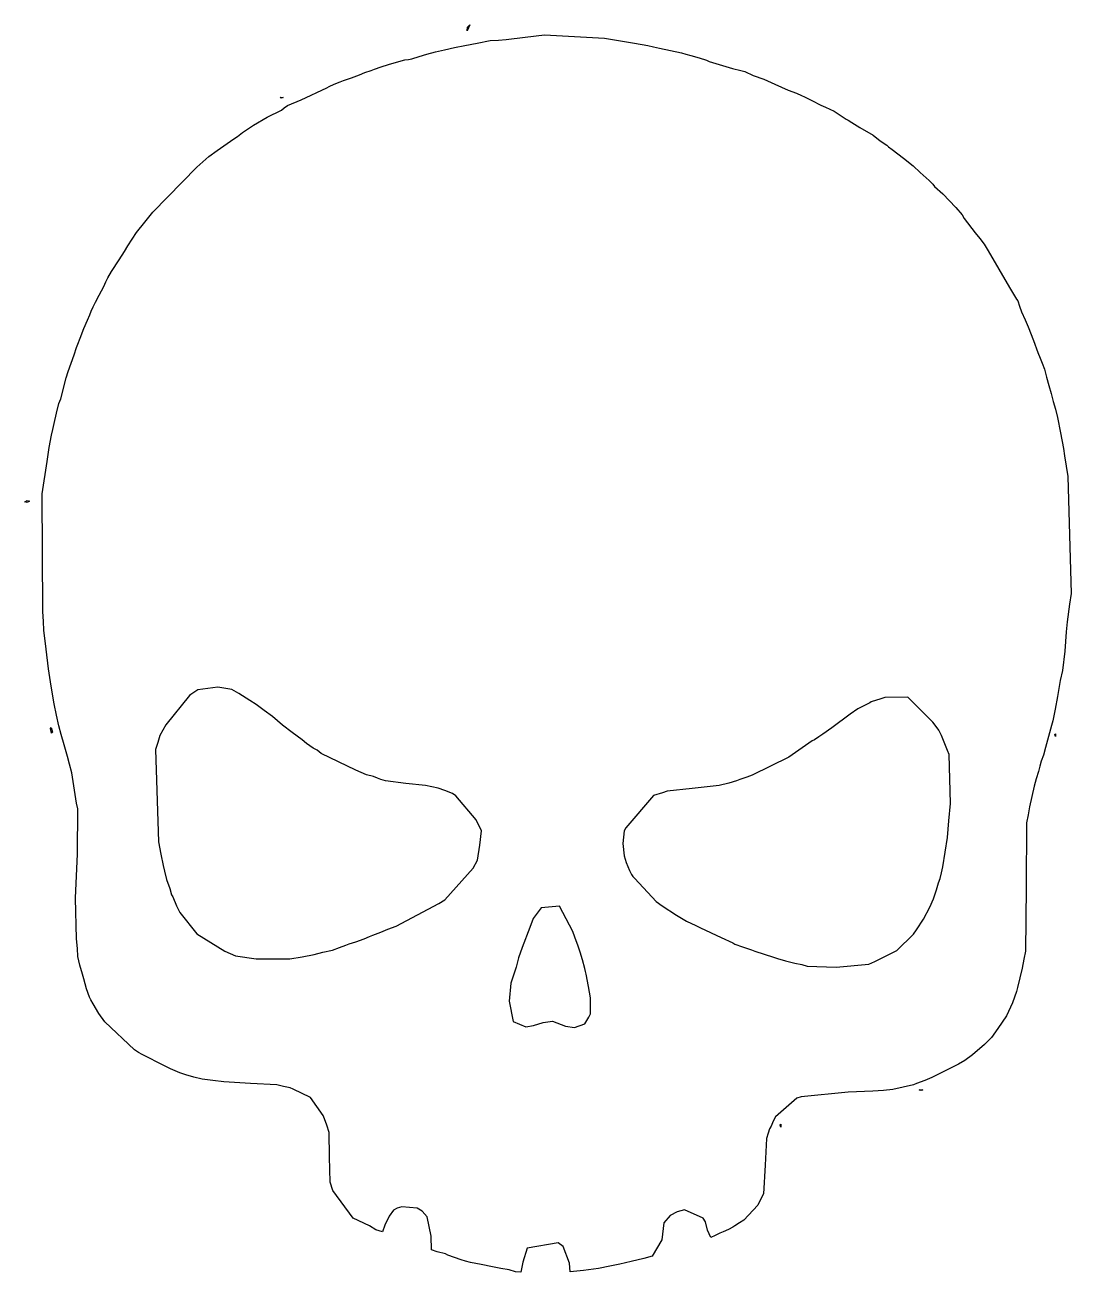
# Model space of a CAD drawing. Extents: x 0 to 4.61, y 0 to 5.5.
import ezdxf

# ---------------------------------------------------------------- set-up
doc = ezdxf.new("R2010")
doc.units = 0

msp = doc.modelspace()

# ---------------------------------------------------------------- linework, layer by layer
at = {"layer": 'Layer 1', "color": 7}
for points in [[(1.950867, 5.489266), (1.960567, 5.498763), (1.949437, 5.473294), (1.950837, 5.489266), (1.950867, 5.489266)], [(2.162274, 0.001754), (2.133464, 0.009904), (2.097534, 0.015914), (2.061144, 0.022524), (2.011084, 0.03319), (1.964224, 0.04277), (1.941774, 0.04829), (1.922734, 0.05437), (1.893604, 0.064816), (1.864474, 0.074923), (1.853144, 0.080763), (1.817054, 0.089483), (1.792294, 0.098103), (1.790694, 0.158977), (1.773374, 0.244047), (1.751184, 0.268468), (1.728524, 0.281352), (1.660554, 0.287822), (1.640754, 0.281352), (1.624954, 0.272852), (1.605534, 0.245746), (1.586114, 0.206485), (1.576514, 0.17788), (1.546884, 0.1868), (1.518834, 0.203669), (1.447344, 0.237749), (1.356334, 0.35904), (1.344864, 0.396465), (1.341764, 0.508132), (1.340264, 0.614668), (1.330764, 0.647042), (1.320304, 0.676253), (1.314204, 0.690152), (1.259314, 0.770122), (1.182784, 0.805728), (1.168544, 0.812198), (1.139414, 0.818668), (1.110284, 0.825138), (0.993756, 0.831608), (0.877229, 0.838078), (0.828679, 0.844548), (0.780649, 0.850168), (0.744929, 0.860068), (0.709339, 0.869758), (0.683119, 0.878888), (0.641499, 0.895945), (0.614839, 0.90929), (0.517239, 0.958686), (0.500959, 0.967556), (0.492059, 0.974026), (0.483559, 0.980496), (0.35282, 1.103696), (0.32574, 1.139488), (0.30082, 1.183186), (0.29068, 1.200604), (0.28468, 1.211933), (0.27195, 1.249157), (0.25922, 1.292473), (0.25302, 1.313615), (0.24255, 1.352925), (0.23275, 1.391846), (0.23115, 1.427251), (0.22675, 1.469215), (0.22345, 1.648977), (0.23135, 1.844743), (0.23355, 2.042193), (0.22675, 2.067824), (0.20649, 2.201453), (0.19669, 2.238854), (0.18699, 2.27257), (0.18139, 2.293611), (0.17249, 2.323979), (0.15894, 2.370729), (0.14893, 2.408021), (0.13903, 2.454963), (0.12953, 2.505067), (0.11628, 2.582752), (0.10324, 2.660437), (0.09374, 2.746352), (0.08302, 2.829514), (0.08142, 2.868269), (0.07812, 2.91257), (0.07622, 3.430816), (0.09724, 3.573238), (0.10714, 3.636314), (0.11726, 3.690104), (0.12316, 3.71566), (0.12886, 3.741083), (0.13908, 3.786781), (0.14888, 3.82895), (0.15758, 3.84999), (0.18149, 3.942241), (0.19079, 3.971373), (0.2164, 4.043563), (0.22677, 4.077168), (0.23247, 4.090684), (0.24274, 4.118361), (0.25971, 4.159967), (0.27618, 4.197544), (0.28588, 4.221129), (0.29148, 4.236386), (0.30118, 4.256218), (0.31088, 4.275935), (0.3271, 4.306866), (0.34733, 4.346205), (0.35633, 4.366271), (0.36563, 4.38369), (0.3809, 4.411295), (0.4159, 4.463377), (0.43851, 4.499594), (0.45329, 4.524557), (0.47271, 4.55401), (0.49216, 4.584073), (0.52777, 4.629496), (0.56335, 4.67375), (0.757739, 4.872082), (0.809829, 4.918217), (0.846489, 4.945129), (0.919959, 4.997314), (0.936629, 5.007173), (0.958739, 5.023913), (1.006799, 5.056551), (1.068299, 5.092139), (1.130629, 5.123701), (1.141849, 5.133412), (1.157229, 5.143123), (1.217319, 5.168717), (1.330136, 5.220808), (1.340196, 5.226988), (1.362926, 5.237432), (1.389206, 5.247436), (1.403796, 5.253176), (1.438996, 5.266124), (1.474506, 5.279277), (1.498426, 5.288988), (1.525936, 5.298493), (1.540886, 5.304232), (1.569866, 5.314317), (1.602246, 5.324156), (1.637996, 5.334099), (1.674136, 5.344679), (1.689786, 5.347046), (1.705346, 5.349273), (1.738106, 5.359621), (1.770656, 5.369626), (1.809736, 5.379719), (1.848546, 5.389375), (1.893866, 5.399093), (1.939156, 5.408763), (1.992476, 5.418487), (2.050786, 5.429614), (2.086976, 5.432339), (2.121086, 5.4346), (2.204656, 5.444927), (2.290456, 5.45574), (2.554655, 5.439891), (2.589625, 5.434443), (2.624705, 5.428815), (2.686585, 5.418618), (2.744985, 5.408062), (2.770885, 5.402074), (2.796785, 5.396153), (2.845335, 5.385681), (2.893885, 5.375418), (2.912925, 5.369705), (2.935585, 5.363838), (2.971575, 5.35352), (3.003935, 5.343203), (3.016135, 5.337337), (3.1182, 5.307399), (3.15542, 5.298495), (3.17224, 5.292907), (3.20946, 5.275679), (3.2564, 5.259022), (3.30495, 5.236909), (3.36321, 5.210825), (3.4005, 5.197657), (3.42192, 5.187723), (3.43581, 5.181966), (3.4675, 5.16568), (3.50857, 5.145449), (3.52829, 5.136355), (3.54771, 5.126939), (3.5672, 5.118332), (3.5931, 5.101621), (3.61892, 5.083818), (3.62782, 5.078386), (3.64433, 5.069233), (3.67911, 5.046537), (3.73831, 5.012255), (3.76865, 4.987978), (3.7994, 4.968332), (3.8066, 4.961698), (3.82159, 4.949364), (3.87267, 4.910682), (3.91432, 4.877611), (3.94557, 4.847784), (3.98603, 4.812426), (4.00081, 4.796937), (4.00891, 4.786858), (4.04613, 4.753923), (4.10277, 4.69374), (4.13028, 4.660862), (4.13978, 4.645186), (4.1885, 4.58188), (4.20792, 4.557247), (4.22734, 4.53237), (4.24514, 4.502932), (4.33911, 4.340376), (4.37066, 4.289665), (4.37626, 4.281995), (4.38396, 4.258258), (4.39296, 4.23356), (4.40848, 4.197954), (4.42185, 4.167204), (4.44546, 4.107767), (4.46453, 4.054359), (4.47383, 4.029637), (4.48343, 4.006907), (4.49323, 3.980746), (4.50303, 3.945067), (4.51273, 3.909461), (4.52243, 3.873855), (4.53193, 3.838364), (4.54163, 3.804522), (4.55113, 3.767449), (4.56355, 3.699787), (4.57705, 3.631235), (4.58235, 3.598554), (4.59629, 3.508499), (4.61067, 2.991488), (4.60357, 2.944171), (4.59427, 2.86665), (4.58957, 2.82282), (4.58287, 2.738122), (4.57247, 2.65217), (4.56297, 2.60809), (4.55737, 2.573041), (4.55157, 2.537854), (4.54119, 2.482445), (4.5308, 2.430619), (4.525, 2.409579), (4.49873, 2.31327), (4.48903, 2.279211), (4.47888, 2.252137), (4.47318, 2.229933), (4.46748, 2.207736), (4.4574, 2.175136), (4.4475, 2.142619), (4.4374, 2.097062), (4.42718, 2.051432), (4.42148, 2.016298), (4.41478, 1.980579), (4.41258, 1.695351), (4.40948, 1.414238), (4.40198, 1.379014), (4.39578, 1.339974), (4.38522, 1.297368), (4.37521, 1.255104), (4.36961, 1.237539), (4.35277, 1.18775), (4.32554, 1.129393), (4.28735, 1.073333), (4.2595, 1.03449), (4.22936, 1.003154), (4.176, 0.957299), (4.14302, 0.932951), (4.11389, 0.91595), (3.997655, 0.857494), (3.966545, 0.844547), (3.929415, 0.831599), (3.916445, 0.825519), (3.871125, 0.814972), (3.825805, 0.804423), (3.783725, 0.799863), (3.737325, 0.797073), (3.628889, 0.792553), (3.421853, 0.773349), (3.401573, 0.766859), (3.307893, 0.684932), (3.298193, 0.665591), (3.288493, 0.643395), (3.281993, 0.63091), (3.275493, 0.611871), (3.268993, 0.588831), (3.262493, 0.471834), (3.254993, 0.344359), (3.242033, 0.32017), (3.229703, 0.294275), (3.168293, 0.229538), (3.149183, 0.21659), (3.128763, 0.203642), (3.120063, 0.197682), (3.100713, 0.187473), (3.077673, 0.177248), (3.062203, 0.171268), (3.042373, 0.161558), (3.022983, 0.151848), (3.008473, 0.184907), (2.999073, 0.222131), (2.988613, 0.237797), (2.907493, 0.274755), (2.874043, 0.265325), (2.844213, 0.249746), (2.816483, 0.216488), (2.806783, 0.141639), (2.765123, 0.07043), (2.727853, 0.06048), (2.671213, 0.047188), (2.621613, 0.034679), (2.577913, 0.025339), (2.527743, 0.015829), (2.462343, 0.006289), (2.403413, 0.001719), (2.399713, 0.039555), (2.371883, 0.112946), (2.349713, 0.129181), (2.213843, 0.104876), (2.193703, 0.043767), (2.186103, 0.000042), (2.161973, 0.001732), (2.162274, 0.001754)], [(1.125258, 5.179923), (1.137668, 5.179412), (1.129168, 5.176012), (1.125268, 5.179923), (1.125258, 5.179923)], [(0.000038, 3.39542), (0.009738, 3.40169), (0.019438, 3.39915), (0.009738, 3.39288), (0.000038, 3.39542), (0.000038, 3.39542)], [(1.167951, 1.38091), (1.221371, 1.39064), (1.275001, 1.40033), (1.313281, 1.40979), (1.355361, 1.419911), (1.387121, 1.430579), (1.415011, 1.440869), (1.429511, 1.446649), (1.457821, 1.455749), (1.494971, 1.469155), (1.518451, 1.479476), (1.533191, 1.485456), (1.568391, 1.498404), (1.599401, 1.511352), (1.636651, 1.525247), (1.823603, 1.625449), (1.850223, 1.640826), (1.975057, 1.780328), (1.994587, 1.815618), (2.005537, 1.882087), (2.012637, 1.945319), (1.988037, 1.993413), (1.899617, 2.100462), (1.883877, 2.110232), (1.850567, 2.12403), (1.821897, 2.13368), (1.793287, 2.1393), (1.764767, 2.14477), (1.678747, 2.15466), (1.589817, 2.16537), (1.568637, 2.17166), (1.553747, 2.17813), (1.535767, 2.1846), (1.505017, 2.19292), (1.458827, 2.212788), (1.306127, 2.28632), (1.288327, 2.301087), (1.270287, 2.310538), (1.240247, 2.330474), (1.221947, 2.346446), (1.178277, 2.378815), (1.135247, 2.411184), (1.113537, 2.430605), (1.091367, 2.450026), (1.054527, 2.47592), (1.019437, 2.501816), (0.991467, 2.519856), (0.941987, 2.550606), (0.912347, 2.56837), (0.850847, 2.578515), (0.762337, 2.567687), (0.731587, 2.546212), (0.725887, 2.542272), (0.621569, 2.413507), (0.594849, 2.365862), (0.586149, 2.335145), (0.575649, 2.304013), (0.589059, 1.896514), (0.598859, 1.84308), (0.609289, 1.792526), (0.615189, 1.768275), (0.624289, 1.730251), (0.637959, 1.691408), (0.646559, 1.663458), (0.651259, 1.653748), (0.667349, 1.614906), (0.683239, 1.585774), (0.758049, 1.490622), (0.880298, 1.41422), (0.927548, 1.393661), (1.019798, 1.381739), (1.168096, 1.380882), (1.167951, 1.38091)], [(3.719211, 1.358173), (3.745811, 1.36889), (3.842201, 1.417568), (3.916661, 1.489149), (3.930131, 1.50859), (3.960591, 1.556528), (3.988391, 1.608459), (4.003851, 1.646119), (4.017561, 1.684962), (4.026661, 1.716513), (4.033161, 1.734698), (4.039661, 1.760593), (4.045361, 1.786008), (4.055671, 1.851118), (4.066161, 1.916336), (4.072061, 1.989498), (4.079161, 2.066101), (4.073761, 2.282712), (4.065661, 2.299849), (4.039211, 2.365889), (4.027481, 2.388813), (4.011311, 2.410645), (4.000931, 2.425117), (3.902201, 2.524947), (3.890871, 2.534637), (3.790291, 2.53382), (3.772101, 2.528), (3.729021, 2.514029), (3.724121, 2.509339), (3.670691, 2.482959), (3.637611, 2.459758), (3.556391, 2.400236), (3.516931, 2.372362), (3.499161, 2.359414), (3.479271, 2.346466), (3.468941, 2.341566), (3.36644, 2.269915), (3.205722, 2.1911), (3.181062, 2.18143), (3.151572, 2.17172), (3.136852, 2.16558), (3.102482, 2.155538), (3.060252, 2.145213), (2.940488, 2.132365), (2.830191, 2.119658), (2.810671, 2.113418), (2.769661, 2.100739), (2.647849, 1.958607), (2.641349, 1.945099), (2.634849, 1.890072), (2.640549, 1.835045), (2.650579, 1.806443), (2.664259, 1.770045), (2.673659, 1.753331), (2.679659, 1.744411), (2.687759, 1.735161), (2.781859, 1.634361), (2.808769, 1.614715), (2.871299, 1.573228), (2.916499, 1.54657), (2.956959, 1.527885), (2.977929, 1.518455), (3.068559, 1.475738), (3.120349, 1.451515), (3.128449, 1.446405), (3.162439, 1.433677), (3.202899, 1.420949), (3.217469, 1.415239), (3.298749, 1.388361), (3.317579, 1.382261), (3.351949, 1.372219), (3.393789, 1.362134), (3.424159, 1.355994), (3.447749, 1.348774), (3.575987, 1.344534), (3.719183, 1.358192), (3.719211, 1.358173)], [(0.117315, 2.376686), (0.112415, 2.396107), (0.116215, 2.400557), (0.121115, 2.381136), (0.117315, 2.376686), (0.117315, 2.376686)], [(4.538653, 2.369666), (4.542553, 2.373576), (4.542042, 2.361168), (4.538642, 2.369668), (4.538653, 2.369666)], [(2.240924, 1.086927), (2.284674, 1.100942), (2.325574, 1.106422), (2.382284, 1.084085), (2.422394, 1.077615), (2.467794, 1.095011), (2.485954, 1.123761), (2.492454, 1.139117), (2.493404, 1.209742), (2.483504, 1.259814), (2.472904, 1.314022), (2.470704, 1.325676), (2.468204, 1.338028), (2.457194, 1.376876), (2.447394, 1.410792), (2.437794, 1.436564), (2.424154, 1.477096), (2.414654, 1.502091), (2.355804, 1.613094), (2.274794, 1.606004), (2.239824, 1.559141), (2.225994, 1.518542), (2.191084, 1.430437), (2.174764, 1.38512), (2.165164, 1.344693), (2.155084, 1.313561), (2.149184, 1.295401), (2.141684, 1.27338), (2.133584, 1.194887), (2.151694, 1.104332), (2.207444, 1.08125), (2.240784, 1.08693), (2.240924, 1.086927)], [(3.940937, 0.803527), (3.957127, 0.803527), (3.949027, 0.800257), (3.940927, 0.803527), (3.940937, 0.803527)], [(3.32806, 0.647645), (3.33196, 0.651555), (3.331448, 0.639147), (3.328048, 0.647647), (3.32806, 0.647645)]]:
    msp.add_lwpolyline(points, dxfattribs=at)

doc.saveas('drawing.dxf')
